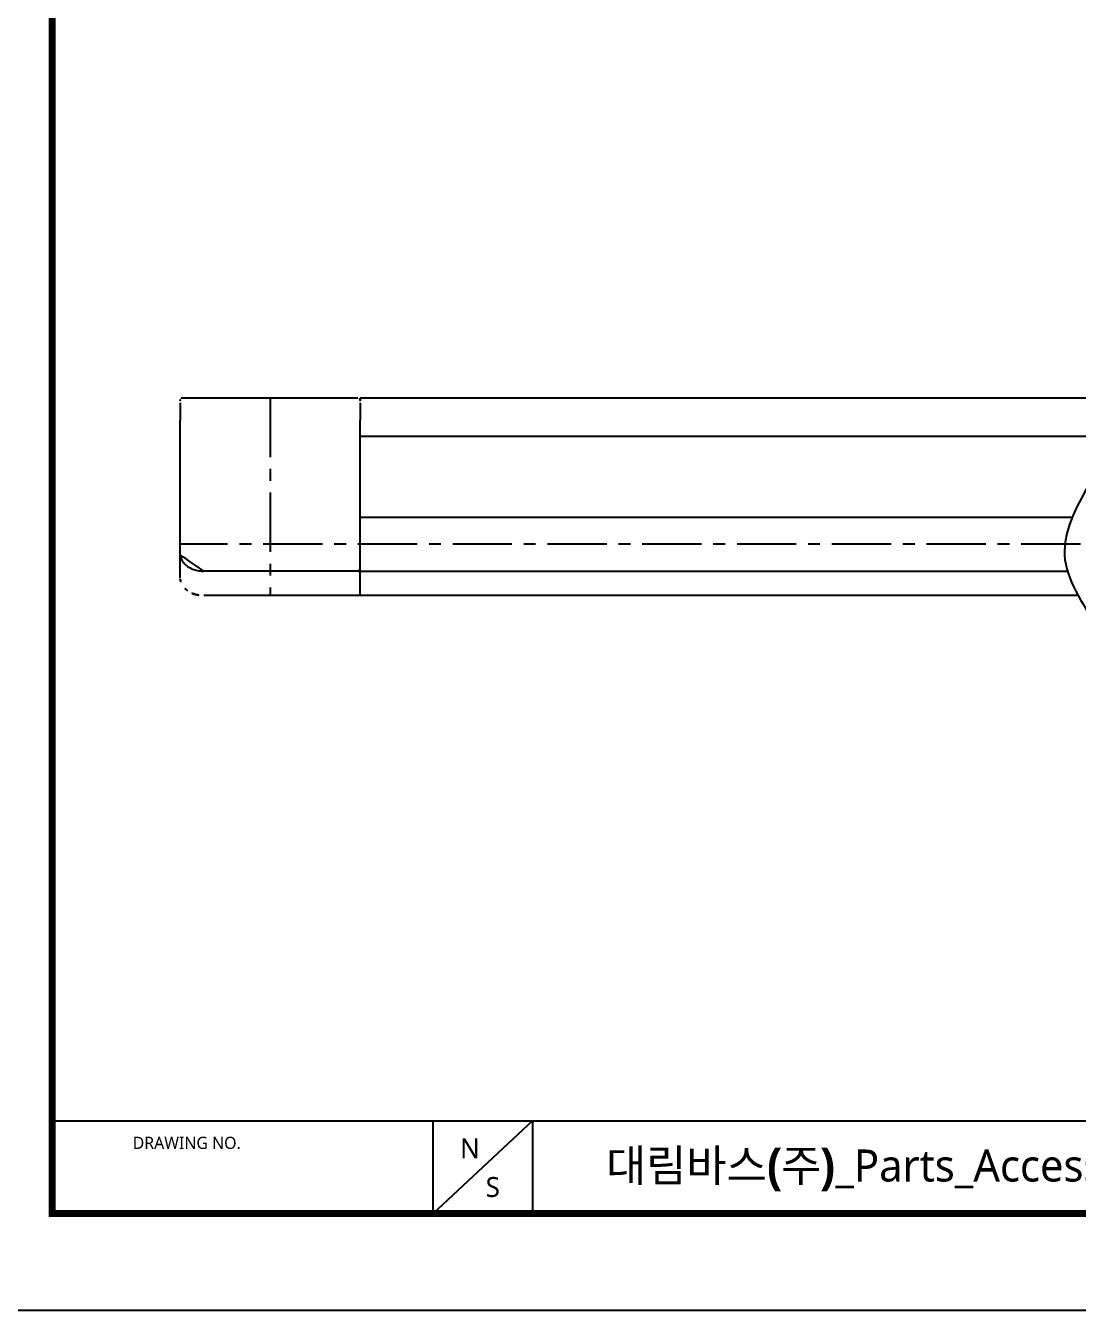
# Model space of a CAD drawing. Extents: x 16296675745 to 16296677481, y -37409619395 to -37409618123.
# Drawn here: x 16296676482.7 to 16296676704.9, y -37409618710.2 to -37409618439.2 of the extents above; entities that cross this region are included whole.
import ezdxf

# ---------------------------------------------------------------- set-up
doc = ezdxf.new("R2010")
doc.units = 0
doc.header["$LTSCALE"] = 10
doc.header["$MEASUREMENT"] = 0
doc.linetypes.add('CENTER', pattern=[2, 1.25, -0.25, 0.25, -0.25])
doc.layers.get('0').update_dxf_attribs({"linetype": 'CONTINUOUS'})
doc.layers.add('BODY', color=7, linetype='CONTINUOUS')
doc.styles.add('Daelim Dimension', font='')
doc.styles.get('Daelim Dimension').set_extended_font_data('NanumGothic')

msp = doc.modelspace()

# ---------------------------------------------------------------- linework, layer by layer
at = {"color": 1, "linetype": 'CENTER'}
for p, q in [((16296676534.31856, -37409618517.711014), (16296676534.31856, -37409618559.431473)), ((16296676905.31856, -37409618548.569839), (16296676515.31856, -37409618548.569839))]:
    msp.add_line(p, q, dxfattribs=at)
at = {"color": 5}
msp.add_line((16296676488.30303, -37409618670.210129), (16296677012.49032, -37409618670.210129), dxfattribs=at)
at = {"color": 5, "ltscale": 40}
for p, q in [((16296676568.653721, -37409618670.210129), (16296676568.653721, -37409618689.826469)), ((16296676568.653721, -37409618670.210129), (16296676568.653721, -37409618689.826469)), ((16296676589.648081, -37409618670.210129), (16296676568.653721, -37409618689.826469)), ((16296676589.648081, -37409618670.210129), (16296676568.653721, -37409618689.826469)), ((16296676589.648081, -37409618670.210129), (16296676589.648081, -37409618689.826469)), ((16296676589.648081, -37409618670.210129), (16296676589.648081, -37409618689.826469))]:
    msp.add_line(p, q, dxfattribs=at)
at = {"ltscale": 0.5}
msp.add_lwpolyline([(16296676477.834841, -37409618710.177017), (16296677128.834841, -37409618710.177017), (16296677128.834841, -37409618233.177017), (16296676477.834841, -37409618233.177017)], close=True, dxfattribs=at)
at = {"color": 5, "linetype": 'ByBlock', "lineweight": 200, "const_width": 1.5}
msp.add_lwpolyline([(16296676488.30303, -37409618689.752296), (16296677118.30303, -37409618689.752296), (16296677118.30303, -37409618244.252296), (16296676488.30303, -37409618244.252296)], close=True, dxfattribs=at)
at = {"ltscale": 0.5}
msp.add_spline([(16296676708.27169, -37409618513.091179), (16296676711.62998, -37409618520.449608), (16296676701.901581, -37409618549.973892), (16296676708.1803, -37409618564.978416)], degree=3, dxfattribs=at)
at = {"layer": 'BODY'}
for p, q in [((16296676515.31856, -37409618518.784897), (16296676515.31856, -37409618522.4422)), ((16296676515.81856, -37409618517.711014), (16296676552.81856, -37409618517.711014)), ((16296676553.31856, -37409618518.188721), (16296676553.31856, -37409618517.811012)), ((16296676710.780411, -37409618517.811012), (16296676553.31856, -37409618517.811012)), ((16296676553.31856, -37409618518.784897), (16296676553.31856, -37409618522.4422)), ((16296676515.31856, -37409618527.4207), (16296676515.31856, -37409618522.457962)), ((16296676553.31856, -37409618527.4207), (16296676553.31856, -37409618522.457962)), ((16296676515.31856, -37409618525.346703), (16296676515.31856, -37409618525.338219)), ((16296676553.31856, -37409618525.811012), (16296676711.47574, -37409618525.811012)), ((16296676515.31856, -37409618527.494186), (16296676515.31856, -37409618527.4207)), ((16296676515.31856, -37409618547.733299), (16296676515.31856, -37409618527.494186)), ((16296676553.31856, -37409618527.494186), (16296676553.31856, -37409618527.4207)), ((16296676553.31856, -37409618559.431473), (16296676553.31856, -37409618527.494186)), ((16296676553.31856, -37409618542.875107), (16296676703.594839, -37409618542.875107)), ((16296676515.31856, -37409618550.713257), (16296676515.31856, -37409618547.733299)), ((16296676515.31856, -37409618550.731499), (16296676515.31856, -37409618550.729027)), ((16296676515.31856, -37409618555.749489), (16296676515.31856, -37409618550.731499)), ((16296676552.81856, -37409618554.264557), (16296676520.31856, -37409618554.264557)), ((16296676702.59334, -37409618554.335274), (16296676553.31856, -37409618554.335274)), ((16296676552.81856, -37409618559.431473), (16296676520.31856, -37409618559.431473)), ((16296676553.31856, -37409618559.285019), (16296676553.31856, -37409618558.507202)), ((16296676704.82233, -37409618559.431473), (16296676553.31856, -37409618559.431473))]:
    msp.add_line(p, q, dxfattribs=at)
for centre, radius, start, end in [((16296676515.81856, -37409618518.211014), 0.5, 165.87435503, 180), ((16296676515.818569, -37409618518.211014), 0.500001, 90.00021857, 165.87480562), ((16296676552.81856, -37409618518.211014), 0.5, 0, 90), ((16296676518.24612, -37409618555.719467), 2.92954, 185.23845732, 209.56785414), ((16296676520.30805, -37409618552.75383), 6.677644, 254.5334979, 270.09015842), ((16296676552.81856, -37409618558.931473), 0.5, 270, 357.29971051)]:
    msp.add_arc(centre, radius, start, end, dxfattribs=at)
for points in [[(16296676515.31856, -37409618518.211014), (16296676515.31856, -37409618518.2099), (16296676515.31856, -37409618518.405251), (16296676515.31856, -37409618518.784897)], [(16296676553.31856, -37409618518.211014), (16296676553.31856, -37409618518.2099), (16296676553.31856, -37409618518.405251), (16296676553.31856, -37409618518.784897)], [(16296676516.84774, -37409618558.407852), (16296676516.359301, -37409618558.062477), (16296676515.962999, -37409618557.638092), (16296676515.69809, -37409618557.165077)], [(16296676518.5273, -37409618559.189659), (16296676517.905081, -37409618559.017487), (16296676517.33069, -37409618558.749352), (16296676516.84774, -37409618558.407852)]]:
    msp.add_open_spline(points, degree=3, dxfattribs=at)
for points, weights in [([(16296676520.31856, -37409618554.264557), (16296676515.318569, -37409618554.264557), (16296676515.31856, -37409618550.729027)], [1, 0.707106781187, 1]), ([(16296676553.318069, -37409618553.926758), (16296676553.29677, -37409618554.264557), (16296676552.81856, -37409618554.264557)], [0.982283087052, 0.716250704617, 1]), ([(16296676553.31856, -37409618559.430794), (16296676553.31856, -37409618559.442307), (16296676553.31856, -37409618559.285019)], [0.854125447661, 0.844400477505, 1])]:
    msp.add_rational_spline(points, weights, degree=2, dxfattribs=at)

# ---------------------------------------------------------------- texts
at = {"color": 5, "ltscale": 40, "style": 'Daelim Dimension'}
msp.add_text('DRAWING NO.', height=2.56901127, dxfattribs=at).set_placement((16296676505.27594, -37409618676.144814))
at = {"char_height": 4.204124, "width": 5.86731056, "attachment_point": 1, "style": 'Daelim Dimension'}
for s, insert in [('N', (16296676574.363911, -37409618673.88784)), ('S', (16296676579.77006, -37409618682.065361))]:
    msp.add_mtext(s, dxfattribs=dict(at, insert=insert))
at = {"color": 2, "insert": (16296676605.175289, -37409618676.256248), "char_height": 6.75662715, "width": 260.66283526, "attachment_point": 1, "style": 'Daelim Dimension'}
msp.add_mtext('{\\fPretendard Variable SemiBold|b0|i0|c129|p2;대림바스(주)}_Parts_Accessory_{\\fGulim|b0|i0|c129|p50;수건걸이}_DL A3302', dxfattribs=at)

doc.saveas('drawing.dxf')
